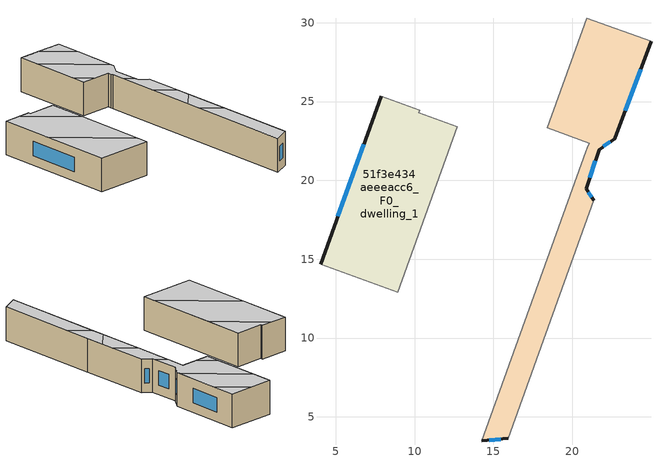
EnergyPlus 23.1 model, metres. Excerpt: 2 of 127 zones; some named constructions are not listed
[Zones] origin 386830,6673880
51f3e434aeeeacc6_F0_dwelling_1
 floor ground (EU_floor_Construction): 12.71,23.4 8.92,12.91 4.03,14.68 7.88,25.35 10.34,24.46 10.27,24.28 z0
 wall outside (EU_wall_Construction): 7.88,25.35 4.03,14.68 z0:3
 wall to 51f3e434aeeeacc6_F0_dwelling_0 (EU_wall_Construction): 10.34,24.46 7.88,25.35 z0:3
 wall to 51f3e434aeeeacc6_F0_dwelling_5 (EU_wall_Construction): 8.92,12.91 12.71,23.4 10.27,24.28 10.34,24.46 z0:3
 wall to 51f3e434aeeeacc6_F0_dwelling_3 (EU_wall_Construction): 4.03,14.68 8.92,12.91 z0:3
 window (EU_Window_Construction): 6.78,22.3 5.13,17.73 z0.86:2.14
 ceiling to 51f3e434aeeeacc6_F1_dwelling_10 (EU_floor_Construction): 9.28,13.91 11.49,20.04 9.37,24.81 7.88,25.35 6.23,20.78 z3
 ceiling to 51f3e434aeeeacc6_F1_dwelling_9 (EU_floor_Construction): 8.92,12.91 9.28,13.91 6.23,20.78 4.03,14.68 z3
 ceiling to 51f3e434aeeeacc6_F1_dwelling_11 (EU_floor_Construction): 11.49,20.04 12.71,23.4 10.27,24.28 10.34,24.46 9.37,24.81 z3
51f3e434aeeeacc6_F0_dwelling_10
 floor ground (EU_floor_Construction): 25,28.82 22.69,22.65 21.7,21.96 20.88,19.47 21.37,18.73 15.93,3.63 14.26,3.49 21.07,22.37 18.42,23.33 20.93,30.28 z0
 wall outside (EU_wall_Construction): 14.26,3.49 15.93,3.63 / 21.37,18.73 20.88,19.47 21.7,21.96 22.69,22.65 25,28.82 z0:3
 wall to 51f3e434aeeeacc6_F0_dwelling_6 (EU_wall_Construction): 20.93,30.28 18.42,23.33 21.07,22.37 20.97,22.07 z0:3
 wall to 51f3e434aeeeacc6_F0_dwelling_8 (EU_wall_Construction): 25,28.82 20.93,30.28 z0:3
 wall to 51f3e434aeeeacc6_F0_dwelling_9 (EU_wall_Construction): 20.87,21.81 14.26,3.49 z0:3
 wall to 51f3e434aeeeacc6_F0_dwelling_12 (EU_wall_Construction): 15.93,3.63 19.22,12.76 z0:3
 wall to 51f3e434aeeeacc6_F0_dwelling_11 (EU_wall_Construction): 19.22,12.76 21.37,18.73 z0:3
 wall to 51f3e434aeeeacc6_F0_dwelling_4 (EU_wall_Construction): 20.97,22.07 20.87,21.81 z0:3
 window (EU_Window_Construction): 14.74,3.53 15.45,3.59 / 23.35,24.41 24.34,27.05 / 21.98,22.15 22.41,22.45 / 21.11,20.18 21.47,21.25 / 21.23,18.94 21.02,19.26 z0.86:2.14
 ceiling to 51f3e434aeeeacc6_F1_dwelling_15 (EU_floor_Construction): 22.79,22.91 24.18,26.62 22.86,29.59 20.93,30.28 20.3,28.53 z3
 ceiling to 51f3e434aeeeacc6_F1_dwelling_14 (EU_floor_Construction): 20.98,19.77 21.7,21.96 22.69,22.65 22.79,22.91 20.3,28.53 18.86,24.54 19.59,22.91 21.07,22.37 20.97,22.07 20.51,20.82 z3
 ceiling to 51f3e434aeeeacc6_F1_dwelling_16 (EU_floor_Construction): 24.18,26.62 25,28.82 22.86,29.59 z3
 ceiling to 51f3e434aeeeacc6_F1_dwelling_13 (EU_floor_Construction): 19.59,22.91 18.86,24.54 18.42,23.33 z3; 20.21,15.51 21.37,18.73 20.88,19.47 20.98,19.77 20.51,20.82 19.32,17.51 z3
 ceiling to 51f3e434aeeeacc6_F1_dwelling_1 (EU_floor_Construction): 15.93,3.63 18.35,10.33 17.45,12.34 14.26,3.49 z3
 ceiling to 51f3e434aeeeacc6_F1_dwelling_12 (EU_floor_Construction): 19.81,14.4 20.21,15.51 19.32,17.51 17.94,13.68 17.98,13.58 18.12,13.64 z3
 ceiling adiabatic (EU_roof_Construction): 18.35,10.33 19.81,14.4 18.12,13.64 17.98,13.58 17.94,13.68 17.45,12.34 z3
[SCHEDULE:FILE] Column Number=1; Rows to Skip at Top=0; Number of Hours of Data=8760; Column Separator=Comma; Interpolate to Timestep=No; Minutes per Item=60; Adjust Schedule for Daylight Savings=Yes
Name | File
EU_Step8_GainSchedule_51f3e434aeeeacc6_F2_dwelling_16_f000 | ../../schedules/51f3e434aeeeacc6/51f3e434aeeeacc6_F2_dwelling_16_f000_gain.csv
EU_Step8_GainSchedule_51f3e434aeeeacc6_F2_dwelling_17_f000 | ../../schedules/51f3e434aeeeacc6/51f3e434aeeeacc6_F2_dwelling_17_f000_gain.csv
EU_Step8_GainSchedule_51f3e434aeeeacc6_F3_dwelling_0_f000 | ../../schedules/51f3e434aeeeacc6/51f3e434aeeeacc6_F3_dwelling_0_f000_gain.csv
EU_Step8_GainSchedule_51f3e434aeeeacc6_F3_dwelling_1_f000 | ../../schedules/51f3e434aeeeacc6/51f3e434aeeeacc6_F3_dwelling_1_f000_gain.csv
EU_Step8_GainSchedule_51f3e434aeeeacc6_F3_dwelling_2_f000 | ../../schedules/51f3e434aeeeacc6/51f3e434aeeeacc6_F3_dwelling_2_f000_gain.csv
EU_Step8_GainSchedule_51f3e434aeeeacc6_F3_dwelling_3_f000 | ../../schedules/51f3e434aeeeacc6/51f3e434aeeeacc6_F3_dwelling_3_f000_gain.csv
EU_Step8_GainSchedule_51f3e434aeeeacc6_F3_dwelling_4_f000 | ../../schedules/51f3e434aeeeacc6/51f3e434aeeeacc6_F3_dwelling_4_f000_gain.csv
EU_Step8_GainSchedule_51f3e434aeeeacc6_F3_dwelling_5_f000 | ../../schedules/51f3e434aeeeacc6/51f3e434aeeeacc6_F3_dwelling_5_f000_gain.csv
EU_Step8_GainSchedule_51f3e434aeeeacc6_F3_dwelling_6_f000 | ../../schedules/51f3e434aeeeacc6/51f3e434aeeeacc6_F3_dwelling_6_f000_gain.csv
EU_Step8_GainSchedule_51f3e434aeeeacc6_F3_dwelling_7_f000 | ../../schedules/51f3e434aeeeacc6/51f3e434aeeeacc6_F3_dwelling_7_f000_gain.csv
EU_Step8_GainSchedule_51f3e434aeeeacc6_F3_dwelling_8_f000 | ../../schedules/51f3e434aeeeacc6/51f3e434aeeeacc6_F3_dwelling_8_f000_gain.csv
EU_Step8_GainSchedule_51f3e434aeeeacc6_F3_dwelling_9_f000 | ../../schedules/51f3e434aeeeacc6/51f3e434aeeeacc6_F3_dwelling_9_f000_gain.csv
EU_Step8_GainSchedule_51f3e434aeeeacc6_F3_dwelling_10_f000 | ../../schedules/51f3e434aeeeacc6/51f3e434aeeeacc6_F3_dwelling_10_f000_gain.csv
EU_Step8_GainSchedule_51f3e434aeeeacc6_F3_dwelling_11_f000 | ../../schedules/51f3e434aeeeacc6/51f3e434aeeeacc6_F3_dwelling_11_f000_gain.csv
EU_Step8_GainSchedule_51f3e434aeeeacc6_F3_dwelling_12_f000 | ../../schedules/51f3e434aeeeacc6/51f3e434aeeeacc6_F3_dwelling_12_f000_gain.csv
EU_Step8_GainSchedule_51f3e434aeeeacc6_F3_dwelling_13_f000 | ../../schedules/51f3e434aeeeacc6/51f3e434aeeeacc6_F3_dwelling_13_f000_gain.csv
EU_Step8_GainSchedule_51f3e434aeeeacc6_F3_dwelling_14_f000 | ../../schedules/51f3e434aeeeacc6/51f3e434aeeeacc6_F3_dwelling_14_f000_gain.csv
EU_Step8_GainSchedule_51f3e434aeeeacc6_F3_dwelling_15_f000 | ../../schedules/51f3e434aeeeacc6/51f3e434aeeeacc6_F3_dwelling_15_f000_gain.csv
EU_Step8_GainSchedule_51f3e434aeeeacc6_F3_dwelling_16_f000 | ../../schedules/51f3e434aeeeacc6/51f3e434aeeeacc6_F3_dwelling_16_f000_gain.csv
EU_Step8_GainSchedule_51f3e434aeeeacc6_F3_dwelling_17_f000 | ../../schedules/51f3e434aeeeacc6/51f3e434aeeeacc6_F3_dwelling_17_f000_gain.csv
EU_Step8_GainSchedule_51f3e434aeeeacc6_F4_dwelling_13_f000 | ../../schedules/51f3e434aeeeacc6/51f3e434aeeeacc6_F4_dwelling_13_f000_gain.csv
EU_Step8_GainSchedule_51f3e434aeeeacc6_F4_dwelling_14_f000 | ../../schedules/51f3e434aeeeacc6/51f3e434aeeeacc6_F4_dwelling_14_f000_gain.csv
EU_Step8_GainSchedule_51f3e434aeeeacc6_F4_dwelling_15_f000 | ../../schedules/51f3e434aeeeacc6/51f3e434aeeeacc6_F4_dwelling_15_f000_gain.csv
EU_Step8_GainSchedule_51f3e434aeeeacc6_F4_dwelling_16_f000 | ../../schedules/51f3e434aeeeacc6/51f3e434aeeeacc6_F4_dwelling_16_f000_gain.csv
EU_Step8_GainSchedule_51f3e434aeeeacc6_F4_dwelling_17_f000 | ../../schedules/51f3e434aeeeacc6/51f3e434aeeeacc6_F4_dwelling_17_f000_gain.csv
EU_Step8_GainSchedule_51f3e434aeeeacc6_F5_dwelling_0_f000 | ../../schedules/51f3e434aeeeacc6/51f3e434aeeeacc6_F5_dwelling_0_f000_gain.csv
EU_Step8_GainSchedule_51f3e434aeeeacc6_F5_dwelling_1_f000 | ../../schedules/51f3e434aeeeacc6/51f3e434aeeeacc6_F5_dwelling_1_f000_gain.csv
EU_Step8_GainSchedule_51f3e434aeeeacc6_F5_dwelling_2_f000 | ../../schedules/51f3e434aeeeacc6/51f3e434aeeeacc6_F5_dwelling_2_f000_gain.csv
EU_Step8_GainSchedule_51f3e434aeeeacc6_F5_dwelling_3_f000 | ../../schedules/51f3e434aeeeacc6/51f3e434aeeeacc6_F5_dwelling_3_f000_gain.csv
EU_Step8_GainSchedule_51f3e434aeeeacc6_F5_dwelling_4_f000 | ../../schedules/51f3e434aeeeacc6/51f3e434aeeeacc6_F5_dwelling_4_f000_gain.csv
EU_Step8_GainSchedule_51f3e434aeeeacc6_F5_dwelling_5_f000 | ../../schedules/51f3e434aeeeacc6/51f3e434aeeeacc6_F5_dwelling_5_f000_gain.csv
EU_Step8_GainSchedule_51f3e434aeeeacc6_F5_dwelling_6_f000 | ../../schedules/51f3e434aeeeacc6/51f3e434aeeeacc6_F5_dwelling_6_f000_gain.csv
EU_Step8_GainSchedule_51f3e434aeeeacc6_F5_dwelling_7_f000 | ../../schedules/51f3e434aeeeacc6/51f3e434aeeeacc6_F5_dwelling_7_f000_gain.csv
EU_Step8_GainSchedule_51f3e434aeeeacc6_F5_dwelling_8_f000 | ../../schedules/51f3e434aeeeacc6/51f3e434aeeeacc6_F5_dwelling_8_f000_gain.csv
EU_Step8_GainSchedule_51f3e434aeeeacc6_F5_dwelling_9_f000 | ../../schedules/51f3e434aeeeacc6/51f3e434aeeeacc6_F5_dwelling_9_f000_gain.csv
EU_Step8_GainSchedule_51f3e434aeeeacc6_F5_dwelling_10_f000 | ../../schedules/51f3e434aeeeacc6/51f3e434aeeeacc6_F5_dwelling_10_f000_gain.csv
EU_Step8_GainSchedule_51f3e434aeeeacc6_F5_dwelling_11_f000 | ../../schedules/51f3e434aeeeacc6/51f3e434aeeeacc6_F5_dwelling_11_f000_gain.csv
EU_Step8_GainSchedule_51f3e434aeeeacc6_F5_dwelling_12_f000 | ../../schedules/51f3e434aeeeacc6/51f3e434aeeeacc6_F5_dwelling_12_f000_gain.csv
EU_Step8_GainSchedule_51f3e434aeeeacc6_F5_dwelling_13_f000 | ../../schedules/51f3e434aeeeacc6/51f3e434aeeeacc6_F5_dwelling_13_f000_gain.csv
EU_Step8_GainSchedule_51f3e434aeeeacc6_F5_dwelling_14_f000 | ../../schedules/51f3e434aeeeacc6/51f3e434aeeeacc6_F5_dwelling_14_f000_gain.csv
EU_Step8_GainSchedule_51f3e434aeeeacc6_F5_dwelling_15_f000 | ../../schedules/51f3e434aeeeacc6/51f3e434aeeeacc6_F5_dwelling_15_f000_gain.csv
EU_Step8_GainSchedule_51f3e434aeeeacc6_F5_dwelling_16_f000 | ../../schedules/51f3e434aeeeacc6/51f3e434aeeeacc6_F5_dwelling_16_f000_gain.csv
EU_Step8_GainSchedule_51f3e434aeeeacc6_F5_dwelling_17_f000 | ../../schedules/51f3e434aeeeacc6/51f3e434aeeeacc6_F5_dwelling_17_f000_gain.csv
